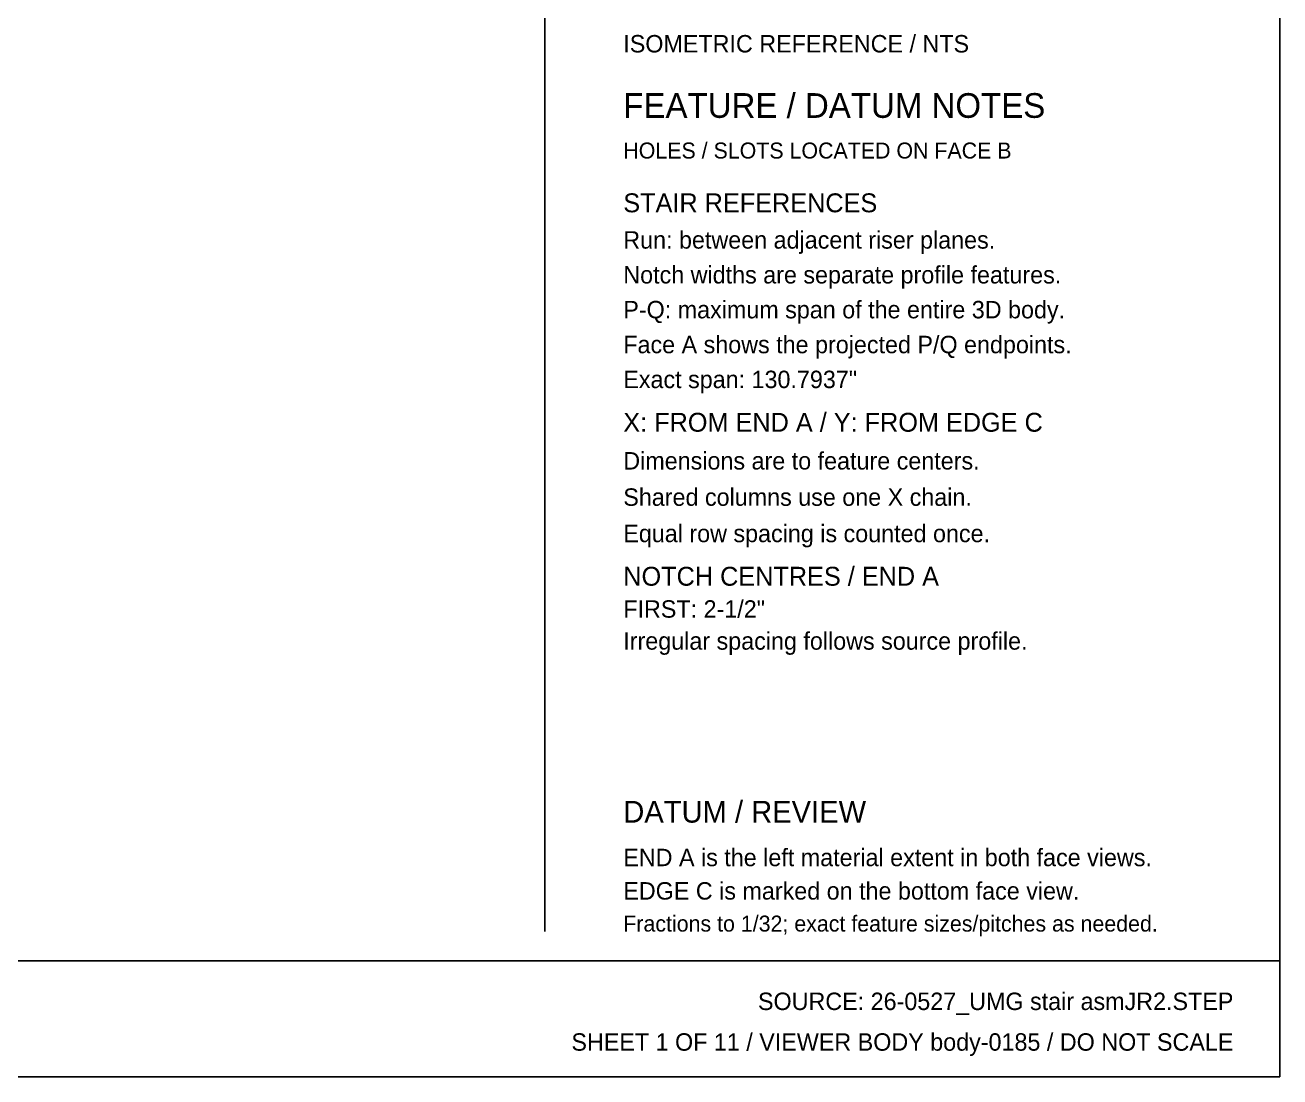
# Model space of a CAD drawing. Header units: inches. Extents: x 8 to 536, y 8 to 344.
# Drawn here: x 344.5 to 536.4, y 7.6 to 168.4 of the extents above; entities that cross this region are included whole.
import ezdxf
from ezdxf.enums import TextEntityAlignment as Align

# ---------------------------------------------------------------- set-up
doc = ezdxf.new("R2010")
doc.units = ezdxf.units.IN
doc.header["$MEASUREMENT"] = 0

msp = doc.modelspace()

# ---------------------------------------------------------------- linework, layer by layer
at = {"layer": 'OUTLINE'}
for p, q in [((536.44, 344.44), (536.44, 7.56)), ((424, 302), (424, 29.78)), ((7.56, 25.33), (536.44, 25.33)), ((536.44, 7.56), (7.56, 7.56))]:
    msp.add_line(p, q, dxfattribs=at)

# ---------------------------------------------------------------- texts
at = {"layer": 'ANNOTATION'}
for s, height, p in [('ISOMETRIC REFERENCE / NTS', 2.6667, (436, 164.22)), ('FEATURE / DATUM NOTES', 3.7778, (436, 154.22)), ('HOLES / SLOTS LOCATED ON FACE B', 2.4444, (436, 148)), ('STAIR REFERENCES', 2.8889, (436, 139.78)), ('Run: between adjacent riser planes.', 2.6667, (436, 134.22)), ('Notch widths are separate profile features.', 2.6667, (436, 128.89)), ('P-Q: maximum span of the entire 3D body.', 2.6667, (436, 123.56)), ('Face A shows the projected P/Q endpoints.', 2.6667, (436, 118.22)), ('Exact span: 130.7937"', 2.6667, (436, 112.89)), ('X: FROM END A / Y: FROM EDGE C', 2.8889, (436, 106.22)), ('Dimensions are to feature centers.', 2.6667, (436, 100.44)), ('Shared columns use one X chain.', 2.6667, (436, 94.89)), ('Equal row spacing is counted once.', 2.6667, (436, 89.33)), ('NOTCH CENTRES / END A', 2.8889, (436, 82.67)), ('FIRST: 2-1/2"', 2.6667, (436, 77.78)), ('Irregular spacing follows source profile.', 2.6667, (436, 72.89)), ('DATUM / REVIEW', 3.3333, (436, 46.44)), ('END A is the left material extent in both face views.', 2.6667, (436, 39.78)), ('EDGE C is marked on the bottom face view.', 2.6667, (436, 34.67)), ('Fractions to 1/32; exact feature sizes/pitches as needed.', 2.4444, (436, 29.78))]:
    msp.add_text(s, height=height, dxfattribs=at).set_placement(p)
for s, p in [('SOURCE: 26-0527_UMG stair asmJR2.STEP', (529.33, 17.78)), ('SHEET 1 OF 11 / VIEWER BODY body-0185 / DO NOT SCALE', (529.33, 11.56))]:
    msp.add_text(s, height=2.6667, dxfattribs=at).set_placement(p, align=Align.RIGHT)

doc.saveas('drawing.dxf')
